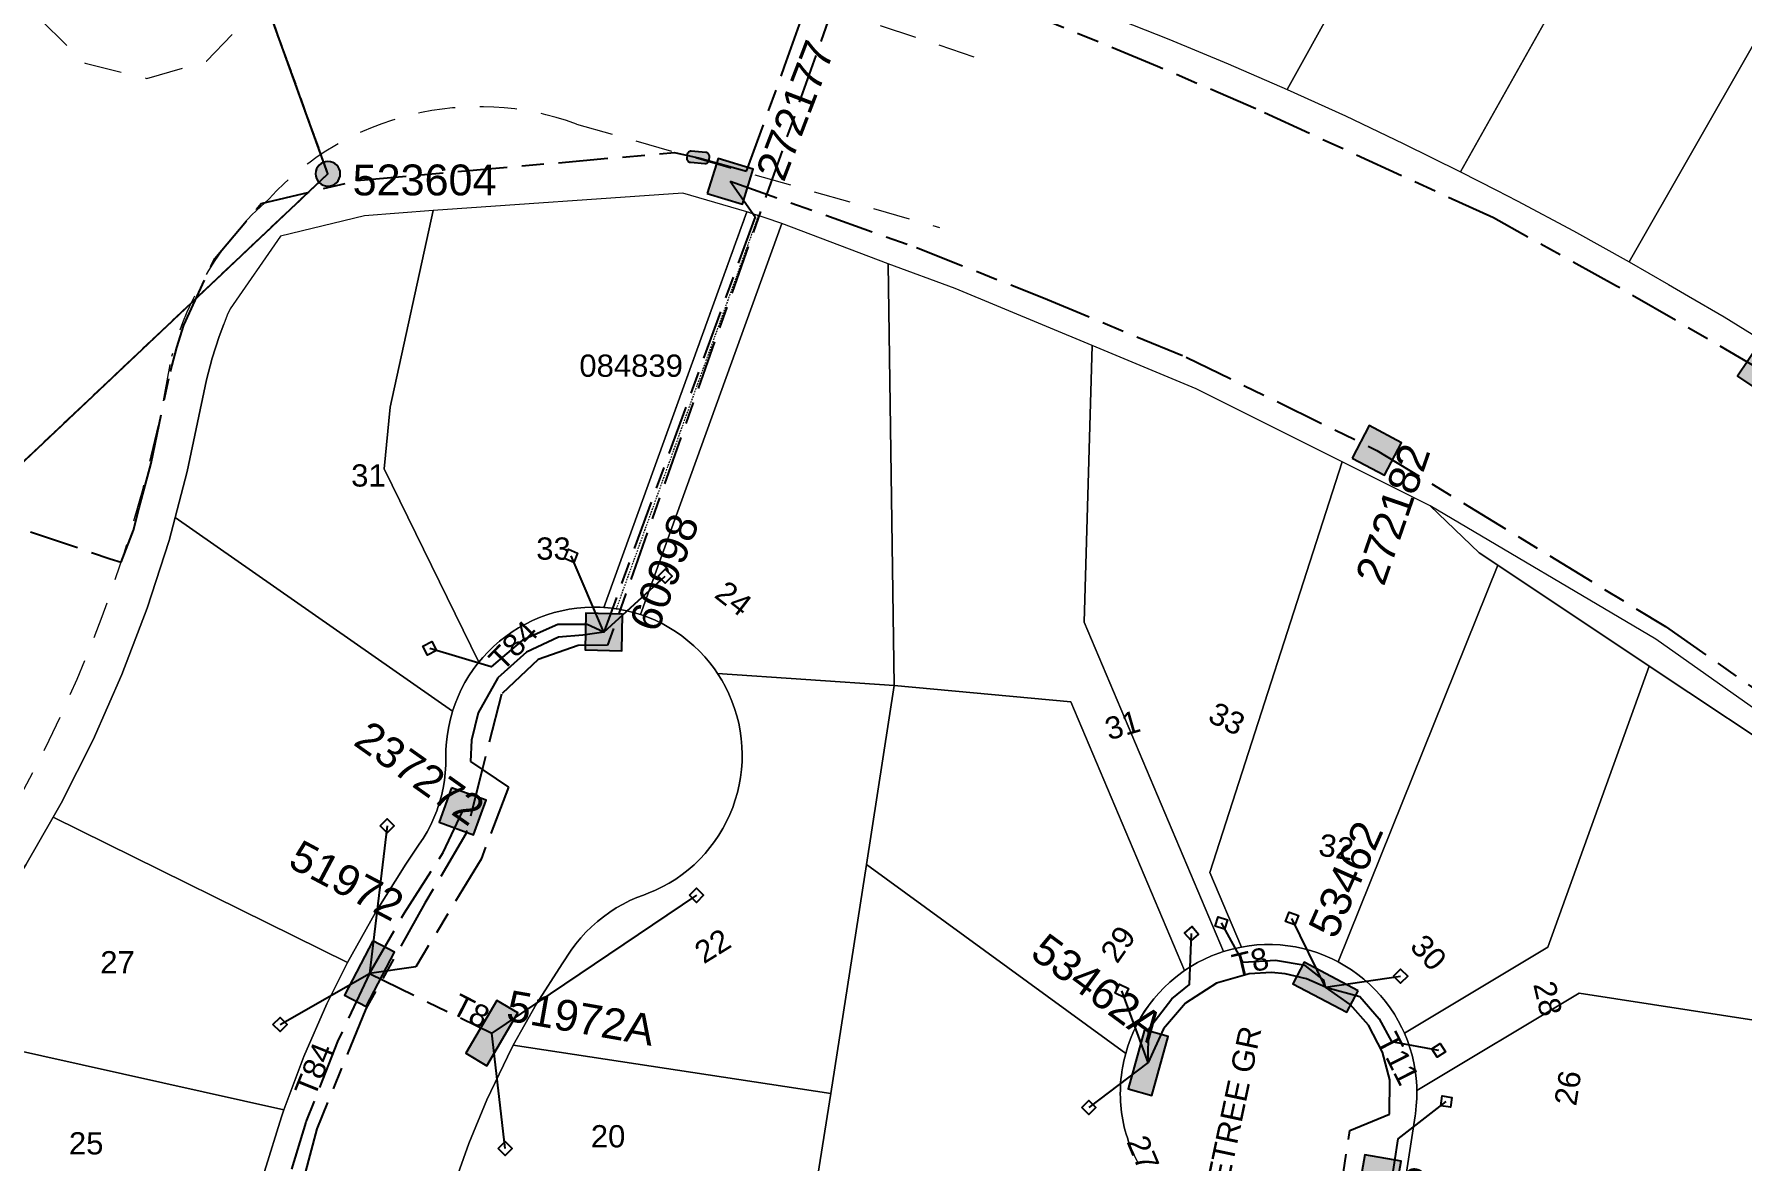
# Model space of a CAD drawing. Header units: metres. Extents: x 298351 to 299301, y 6265099 to 6266102.
# Drawn here: x 298971.4 to 299109.7, y 6265462.5 to 6265553.7 of the extents above; entities that cross this region are included whole.
import ezdxf
from ezdxf.enums import TextEntityAlignment as Align

# ---------------------------------------------------------------- set-up
doc = ezdxf.new("R2010")
doc.units = ezdxf.units.M
for name, pattern in [('Cable Exist OH', [1, 1, 0]), ('Cable Exist UG', [8.2, 4, -1.2, 1.8, -1.2]), ('Dash', [5, 3, -2]), ('HIDDEN', [0.375, 0.25, -0.125]), ('HIDDEN2', [0.1875, 0.125, -0.0625])]:
    doc.linetypes.add(name, pattern=pattern)
doc.layers.get('0').update_dxf_attribs({"color": 6})
for name, color, linetype, lineweight in [('Cadastre Buildings_SP_EXT', 9, 'Continuous', 5), ('Cadastre Developer_SP_EXT', 9, 'Continuous', 5), ('Cadastre Land Parcels_SP_EXT', 9, 'Continuous', 5), ('Cadastre Other Property_SP_EXT', 9, 'HIDDEN', 5), ('Cadastre Roads_SP_EXT', 9, 'Continuous', 5)]:
    doc.layers.add(name, color=color, linetype=linetype, lineweight=lineweight)
for name, color, linetype in [('Equip_HV_EXT', 7, 'Continuous'), ('Mains_HV_EXT', 7, 'Continuous'), ('Mains_LV_EXT', 7, 'Continuous'), ('Mains_LV_SL_EXT', 7, 'Continuous'), ('Mains_SL_EXT', 7, 'Continuous'), ('OH_Details_SP_MISC', 7, 'Continuous'), ('Services_SP_EXT', 7, 'Continuous'), ('SupportsOH_SP_TR_HV_LV_SL_EXT', 7, 'Continuous'), ('SupportsUG_SP_LV_EXT', 7, 'Continuous'), ('SupportsUG_SP_LV_SL_EXT', 7, 'Continuous')]:
    doc.layers.add(name, color=color, linetype=linetype)
doc.layers.get('0').freeze()
doc.styles.add('COLUMN_LABEL', font='arial.ttf')
doc.styles.add('iecARIAL', font='arial.ttf', dxfattribs={"height": 2})
doc.styles.add('POLE_LABEL', font='arial.ttf')
doc.styles.get("Standard").update_dxf_attribs({"font": 'arial.ttf'})

# ---------------------------------------------------------------- blocks, each defined once
blk = doc.blocks.new('COLUMN_EXT')
blk.add_hatch(color=256).paths.add_polyline_path([(-1.49, 1.48), (-1.49, -1.49), (1.48, -1.49), (1.48, 1.48)])
blk.add_lwpolyline([(-1.49, -1.49), (1.48, -1.49), (1.48, 1.48), (-1.49, 1.48)], close=True)
for tag, height, style, flags, p in [('ASSET_NUM', 2.5, 'COLUMN_LABEL', 8, (2, 2)), ('STRUCTURE_PLANT_NUMBER', 0.2, 'POLE_LABEL', 9, (1.81, 0.03)), ('STREET_CODE', 0.2, 'COLUMN_LABEL', 9, (1.81, -0.2))]:
    blk.add_attdef(tag, text='', height=height, dxfattribs=dict(style=style, flags=flags)).set_placement(p, align=Align.MIDDLE_LEFT)
at = {"flags": 9}
for tag, p in [('COLUMN_TYPE', (1.81, -0.4)), ('OWNED_BY', (1.81, -0.6)), ('STATE', (1.81, -0.8)), ('USAGE', (1.81, -1)), ('LEGEND', (1.81, -1.2)), ('LOCATION', (1.81, -1.4)), ('STREETNAME', (1.81, -1.6)), ('SUBURB', (1.81, -1.8)), ('NOTES', (1.81, -2))]:
    blk.add_attdef(tag, text='', height=0.2, dxfattribs=at).set_placement(p, align=Align.MIDDLE_LEFT)
at = {"flags": 1}
blk.add_attdef('Z', (1.81, -2.35), '', height=0.2, dxfattribs=at)
blk = doc.blocks.new('PILLAR_EXT')
blk.add_hatch(color=256).paths.add_polyline_path([(-2.475, 0.99), (-2.475, -0.99), (2.475, -0.99), (2.475, 0.99)])
blk.add_lwpolyline([(-2.475, -0.99), (2.475, -0.99), (2.475, 0.99), (-2.475, 0.99)], close=True)
at = {"style": 'iecARIAL', "flags": 8}
blk.add_attdef('ASSET_NUM', (1.5, 3.5), '', height=2.5, dxfattribs=at)
for tag, p, flags in [('OWNED_BY', (0, -0.2), 9), ('STATE', (0, -0.4), 9), ('SUPPORT_TYPE', (0, -0.6), 9), ('USAGE', (0, -0.8), 9), ('LEGEND', (0, -1), 9), ('LOCATION', (0, -1.2), 9), ('NOTES', (0, -1.4), 9), ('STREETNAME', (0, -1.8), 9), ('SUBURB', (0, -2), 1), ('PARENT', (0, -1.6), 9)]:
    blk.add_attdef(tag, p, '', height=0.2, dxfattribs=dict(flags=flags))
blk = doc.blocks.new('CCP_EXT')
at = {"flags": 9}
for tag, p in [('LEGEND', (0, -1.4)), ('STATE', (0, -1.8)), ('LIFE_SUPPORT', (0, -1.6)), ('NOTES', (0, -2))]:
    blk.add_attdef(tag, text='', height=0.2, dxfattribs=at).set_placement(p, align=Align.MIDDLE_LEFT)
blk.add_wipeout([(0, 0.57), (0.57, 0), (0, -0.57), (-0.57, 0)])
blk.add_lwpolyline([(-0.57, 0), (0, 0.57), (0.57, 0), (0, -0.57), (-0.57, 0)])
at = {"flags": 1}
blk.add_attdef('Z', (0, 0), '', height=0.2, dxfattribs=at)
at = {"flags": 9}
for tag, p in [('CCP_TYPE', (0, 0)), ('CONSTRUCTED_VOLTAGE', (0, -0.2)), ('OPERATING_VOLTAGE', (0, -0.6)), ('ORIENTATION', (0, -0.8)), ('OWNED_BY', (0, -1)), ('NO_PHASES', (0, -0.4)), ('USAGE', (0, -1.2))]:
    blk.add_attdef(tag, text='', height=0.2, dxfattribs=at).set_placement(p, align=Align.MIDDLE_LEFT)
blk = doc.blocks.new('POLE_EXT')
blk.add_hatch(color=256).paths.add_polyline_path([(-1, 0, 1), (1, 0, 1)])
blk.add_lwpolyline([(-1, 0, 1), (1, 0, 1)], format="xyb", close=True)
for tag, height, flags, p in [('pNumber', 2.5, 8, (-17.84, 2.07)), ('OWNED_BY', 0.2, 9, (1.35, -0.4)), ('SPECIAL_USE', 0.2, 9, (1.35, -0.8)), ('STATE', 0.2, 9, (1.35, -1)), ('cLV', 0.2, 9, (1.35, -1.4)), ('PARENT', 0.2, 9, (1.35, -0.6)), ('USAGE', 0.2, 9, (1.35, -1.2)), ('hDepth', 0.2, 9, (1.35, -1.6)), ('hDia', 0.2, 9, (1.35, -1.8)), ('cHV', 0.2, 9, (1.35, -2)), ('LBRACKET', 0.2, 9, (1.35, -2.2)), ('LExisting', 0.2, 9, (1.35, -2.4)), ('LANTNUMBER', 0.2, 9, (1.35, -2.6)), ('LOther', 0.2, 9, (1.35, -2.8)), ('cLinedev', 0.2, 9, (1.35, -3.4)), ('pExisting', 0.2, 9, (1.35, -3.8)), ('LRemove', 0.2, 9, (1.35, -3)), ('LEGEND', 0.2, 9, (1.35, -3.2)), ('LOCATION', 0.2, 9, (1.35, -3.6)), ('PFNUMBER', 0.2, 9, (1.35, -4)), ('NEWPFNUMBER', 0.2, 9, (1.35, -4.2)), ('pFooting', 0.2, 9, (1.35, -4.4)), ('pNew', 0.2, 9, (1.35, -4.6)), ('pRelocate', 0.2, 9, (1.35, -5)), ('pRemove', 0.2, 9, (1.35, -5.2)), ('pReplace', 0.2, 9, (1.35, -5.4)), ('pStay', 0.2, 9, (1.35, -5.6)), ('pType', 0.2, 9, (1.35, -5.8)), ('cspan', 0.2, 9, (1.35, -6)), ('STREETNAME', 0.2, 9, (1.35, -6.2)), ('SUBURB', 0.2, 9, (1.35, -6.4)), ('OPERATED_BY', 0.2, 9, (1.36, -7.01)), ('NOTES', 0.2, 9, (1.35, -6.6)), ('MAINTAINED_BY', 0.2, 9, (1.36, -6.81))]:
    blk.add_attdef(tag, text='', height=height, dxfattribs=dict(flags=flags)).set_placement(p, align=Align.MIDDLE_LEFT)
at = {"style": 'POLE_LABEL'}
for tag, height, flags, p in [('ASSET_NUM', 2.5, 8, (2, 2)), ('STRUCTURE_PLANT_NUMBER', 0.2, 9, (1.35, 0.03)), ('STREET_CODE', 0.2, 9, (1.35, -0.2))]:
    blk.add_attdef(tag, text='', height=height, dxfattribs=dict(at, flags=flags)).set_placement(p, align=Align.MIDDLE_LEFT)
at = {"flags": 1}
blk.add_attdef('Z', (1.35, -7.33), '', height=0.2, dxfattribs=at)
blk = doc.blocks.new('HV_STJ_EXT')
h = blk.add_hatch(color=256)
edge = h.paths.add_edge_path()
edge.add_ellipse((-0.59, 0.13), major_axis=(0.226, 0.226), ratio=1, start_angle=45, end_angle=135)
edge.add_line((-0.91, 0.13), (-0.91, -0.13))
edge.add_ellipse((-0.59, -0.13), major_axis=(0.226, 0.226), ratio=1, start_angle=135, end_angle=225)
edge.add_line((-0.59, -0.45), (0.59, -0.45))
edge.add_ellipse((0.59, -0.13), major_axis=(-0.226, 0.226), ratio=1, start_angle=135, end_angle=225)
edge.add_line((0.91, -0.13), (0.91, 0.13))
edge.add_ellipse((0.59, 0.13), major_axis=(-0.226, 0.226), ratio=1, start_angle=225, end_angle=315)
edge.add_line((0.59, 0.45), (-0.59, 0.45))
blk.add_lwpolyline([(-0.91, 0.13), (-0.91, -0.13, 0.414214), (-0.59, -0.45), (0.59, -0.45, 0.414214), (0.91, -0.13), (0.91, 0.13, 0.414214), (0.59, 0.45), (-0.59, 0.45, 0.414214)], format="xyb", close=True)
for tag, flags, p in [('ORIENTATION', 9, (1.5, 0)), ('Z', 1, (1.5, -0.8)), ('USAGE', 9, (1.5, -0.2)), ('LEGEND', 9, (1.5, -0.4)), ('NOTES', 9, (1.5, -0.6))]:
    blk.add_attdef(tag, text='', height=0.2, dxfattribs=dict(flags=flags)).set_placement(p, align=Align.MIDDLE_LEFT)

msp = doc.modelspace()

# ---------------------------------------------------------------- linework, layer by layer
at = {"layer": 'Cadastre Developer_SP_EXT', "linetype": 'Dash'}
for points in [[(298990.11, 6265560.09), (298988.71, 6265564.97), (298985.04, 6265568.5), (298980.1, 6265569.83), (298975.19, 6265568.42), (298971.77, 6265564.75), (298970.55, 6265559.79), (298971.95, 6265554.89), (298975.56, 6265551.35), (298980.57, 6265550.12), (298985.39, 6265551.53), (298988.87, 6265555.14), (298990.11, 6265560.09)], [(299047.58, 6265551.85), (299020.51, 6265560.9)], [(299015.37, 6265546.43), (299044.76, 6265538.05)]]:
    msp.add_lwpolyline(points, dxfattribs=at)
for points in [[(298990.47, 6265540.38, -0.303199), (299015.37, 6265546.43)], [(298982.56, 6265527.59, -0.14883), (298990.47, 6265540.38)], [(298967.41, 6265486.95, 0.096289), (298982.56, 6265527.59)]]:
    msp.add_lwpolyline(points, format="xyb", dxfattribs=at)
at = {"layer": 'Cadastre Land Parcels_SP_EXT', "linetype": 'Continuous'}
for points in [[(299092.77, 6265584.98), (299087.97, 6265587.15), (299083.14, 6265589.24), (299078.28, 6265591.26), (299058.48, 6265555.22), (299063.33, 6265553.31), (299068.14, 6265551.31), (299072.92, 6265549.23), (299072.92, 6265549.23), (299092.77, 6265584.98)], [(299106.93, 6265578.11), (299102.25, 6265580.46), (299097.53, 6265582.76), (299092.77, 6265584.98), (299072.92, 6265549.23), (299077.64, 6265547.08), (299082.32, 6265544.86), (299086.97, 6265542.57), (299093.75, 6265554.65), (299106.93, 6265578.11)], [(299120.81, 6265570.59), (299117.41, 6265572.5), (299113.94, 6265574.41), (299110.44, 6265576.28), (299106.93, 6265578.11), (299093.75, 6265554.65), (299086.97, 6265542.57), (299089.88, 6265541.08), (299091.56, 6265540.21), (299096.11, 6265537.78), (299100.61, 6265535.27), (299120.81, 6265570.59)], [(299128.15, 6265566.46), (299120.81, 6265570.59), (299100.61, 6265535.27), (299100.61, 6265535.27), (299102.21, 6265534.36), (299103.81, 6265533.43), (299105.43, 6265532.49), (299108.3, 6265530.81), (299111.16, 6265529.07), (299114, 6265527.3), (299136.11, 6265561.98), (299128.15, 6265566.46)], [(299029.16, 6265539.32), (299023.97, 6265540.82), (299003.74, 6265539.43), (299000.28, 6265523.49), (298999.78, 6265518.51), (299007.46, 6265502.86), (299007.78, 6265503.24), (299008.21, 6265503.7), (299008.66, 6265504.14), (299009.13, 6265504.55), (299009.63, 6265504.94), (299010.14, 6265505.3), (299010.67, 6265505.64), (299011.22, 6265505.94), (299011.79, 6265506.22), (299012.37, 6265506.46), (299012.96, 6265506.68), (299013.56, 6265506.87), (299014.17, 6265507.02), (299014.78, 6265507.14), (299015.4, 6265507.23), (299016.03, 6265507.28), (299016.66, 6265507.31), (299017.29, 6265507.3), (299017.57, 6265507.28), (299029.16, 6265539.32)], [(299007.46, 6265502.86), (298999.78, 6265518.51), (299000.28, 6265523.49), (299003.74, 6265539.43), (298998.19, 6265539), (298991.39, 6265537.35), (298987.3, 6265531.45), (298987.07, 6265530.94), (298986.8, 6265530.22), (298986.42, 6265529.23), (298985.86, 6265527.48), (298985.39, 6265525.71), (298983.84, 6265518.28), (298982.85, 6265514.57), (299005.33, 6265498.89), (299005.53, 6265499.49), (299005.77, 6265500.07), (299006.03, 6265500.64), (299006.33, 6265501.2), (299006.65, 6265501.74), (299007, 6265502.26), (299007.38, 6265502.76), (299007.46, 6265502.86)], [(299032, 6265538.36), (299030.64, 6265538.82), (299029.16, 6265539.32), (299017.58, 6265507.28), (299018.2, 6265507.22), (299018.82, 6265507.13), (299019.03, 6265507.09), (299019.44, 6265507.01), (299020.05, 6265506.85), (299020.55, 6265506.7), (299032, 6265538.36)], [(299040.61, 6265535.11), (299032, 6265538.37), (299020.55, 6265506.7), (299021.15, 6265506.49), (299021.73, 6265506.24), (299022.29, 6265505.97), (299022.84, 6265505.67), (299023.38, 6265505.33), (299023.89, 6265504.97), (299024.39, 6265504.59), (299024.86, 6265504.18), (299025.32, 6265503.74), (299025.75, 6265503.28), (299026.15, 6265502.8), (299026.53, 6265502.3), (299026.79, 6265501.92), (299041.1, 6265500.96), (299040.61, 6265535.11)], [(299057.12, 6265528.5), (299046.02, 6265533.1), (299040.61, 6265535.11), (299041.1, 6265500.96), (299055.4, 6265499.63), (299064.6, 6265477.87), (299065.12, 6265478.21), (299065.66, 6265478.52), (299066.22, 6265478.81), (299066.79, 6265479.06), (299067.38, 6265479.29), (299067.75, 6265479.42), (299056.48, 6265506.09), (299057.12, 6265528.5)], [(299077.36, 6265519.07), (299065.56, 6265524.99), (299057.12, 6265528.5), (299056.48, 6265506.09), (299067.75, 6265479.42), (299068.35, 6265479.59), (299068.96, 6265479.73), (299069.22, 6265479.78), (299066.66, 6265485.82), (299077.36, 6265519.07)], [(299089.97, 6265510.7), (299088.48, 6265511.7), (299084.49, 6265515.5), (299077.36, 6265519.07), (299066.66, 6265485.82), (299069.22, 6265479.78), (299069.84, 6265479.88), (299070.46, 6265479.95), (299071.09, 6265479.98), (299071.72, 6265479.98), (299072.34, 6265479.95), (299072.97, 6265479.89), (299073.59, 6265479.79), (299074.2, 6265479.66), (299074.81, 6265479.5), (299075.41, 6265479.3), (299075.99, 6265479.08), (299076.57, 6265478.82), (299077.05, 6265478.58), (299089.97, 6265510.7)], [(299084.49, 6265515.5), (299088.48, 6265511.7), (299089.97, 6265510.7), (299102.24, 6265502.54), (299115.01, 6265494.04), (299120.07, 6265492.49), (299102.79, 6265504.72), (299084.49, 6265515.5)], [(299102.24, 6265502.54), (299089.97, 6265510.7), (299077.05, 6265478.58), (299077.59, 6265478.27), (299078.12, 6265477.94), (299078.64, 6265477.57), (299079.13, 6265477.18), (299079.6, 6265476.77), (299080.05, 6265476.33), (299080.48, 6265475.86), (299080.88, 6265475.38), (299081.25, 6265474.87), (299081.6, 6265474.35), (299081.92, 6265473.81), (299082.21, 6265473.25), (299082.42, 6265472.8), (299094.03, 6265479.76), (299102.24, 6265502.54)], [(299041.1, 6265500.96), (299026.79, 6265501.92), (299027.13, 6265501.39), (299027.43, 6265500.84), (299027.71, 6265500.28), (299027.95, 6265499.7), (299028.17, 6265499.11), (299028.35, 6265498.51), (299028.5, 6265497.9), (299028.62, 6265497.28), (299028.71, 6265496.66), (299028.76, 6265496.03), (299028.78, 6265495.4), (299028.77, 6265494.77), (299028.73, 6265494.15), (299028.65, 6265493.52), (299028.54, 6265492.91), (299028.4, 6265492.29), (299028.22, 6265491.69), (299028.02, 6265491.09), (299027.78, 6265490.51), (299027.52, 6265489.94), (299027.22, 6265489.39), (299026.9, 6265488.85), (299026.55, 6265488.33), (299026.17, 6265487.83), (299025.77, 6265487.35), (299025.34, 6265486.89), (299024.88, 6265486.45), (299024.41, 6265486.04), (299023.91, 6265485.65), (299023.4, 6265485.29), (299022.87, 6265484.96), (299022.31, 6265484.65), (299021.75, 6265484.38), (299021.17, 6265484.14), (299020.79, 6265483.99), (299020.26, 6265483.79), (299019.69, 6265483.54), (299019.13, 6265483.26), (299018.58, 6265482.95), (299018.05, 6265482.61), (299017.54, 6265482.24), (299017.05, 6265481.85), (299016.58, 6265481.43), (299016.13, 6265480.99), (299015.71, 6265480.53), (299015.31, 6265480.04), (299014.94, 6265479.54), (299014.19, 6265478.43), (299012.13, 6265475.18), (299010.24, 6265471.83), (299035.95, 6265467.93), (299038.86, 6265486.46), (299041.1, 6265500.96)], [(299120.07, 6265492.49), (299115.01, 6265494.04), (299102.24, 6265502.54), (299094.03, 6265479.76), (299082.42, 6265472.8), (299082.66, 6265472.22), (299082.86, 6265471.62), (299083.04, 6265471.02), (299083.18, 6265470.41), (299083.29, 6265469.79), (299083.37, 6265469.16), (299083.42, 6265468.54), (299083.43, 6265468.16), (299096.58, 6265476.06), (299117, 6265472.9), (299120.07, 6265492.49)], [(299064.6, 6265477.87), (299055.4, 6265499.63), (299041.1, 6265500.96), (299038.86, 6265486.46), (299059.84, 6265471.16), (299060.02, 6265471.76), (299060.23, 6265472.35), (299060.47, 6265472.93), (299060.74, 6265473.49), (299061.04, 6265474.04), (299061.37, 6265474.58), (299061.73, 6265475.09), (299062.12, 6265475.59), (299062.53, 6265476.06), (299062.96, 6265476.51), (299063.42, 6265476.94), (299063.89, 6265477.34), (299064.39, 6265477.72), (299064.6, 6265477.87)], [(298991.65, 6265466.59), (298993.29, 6265470.93), (298995.15, 6265475.17), (298996.81, 6265478.52), (298972.97, 6265490.3), (298970.76, 6265486.43), (298967.63, 6265481.59), (298966.83, 6265480.44), (298964.88, 6265477.53), (298962.43, 6265473.51), (298962.23, 6265473.15), (298991.65, 6265466.59)], [(299114.41, 6265456.27), (299115.34, 6265462.26), (299116.81, 6265471.69), (299117, 6265472.9), (299096.58, 6265476.06), (299083.43, 6265468.16), (299083.42, 6265467.53), (299083.38, 6265466.91), (299083.31, 6265466.28), (299083.28, 6265466.12), (299082.52, 6265461.2), (299114.41, 6265456.27)], [(298991.65, 6265466.59), (298962.23, 6265473.15), (298960.19, 6265469.36), (298958.17, 6265465.1), (298956.38, 6265460.74), (298955.3, 6265457.65), (298988.03, 6265452.57), (298988.94, 6265457.11), (298990.08, 6265461.6), (298991.46, 6265466.03), (298991.65, 6265466.59)], [(299034.92, 6265461.31), (299035.95, 6265467.93), (299010.24, 6265471.83), (299009.76, 6265470.89), (299008.1, 6265467.42), (299006.63, 6265463.86), (299005.34, 6265460.23), (299004.25, 6265456.54), (299033.47, 6265452), (299034.92, 6265461.31)]]:
    msp.add_lwpolyline(points, close=True, dxfattribs=at)
msp.add_lwpolyline([(299060.8, 6265462.39), (299060.66, 6265462.66), (299060.53, 6265462.93), (299060.41, 6265463.2), (299060.29, 6265463.48), (299060.18, 6265463.76), (299060.08, 6265464.04), (299059.98, 6265464.33), (299059.89, 6265464.62), (299059.81, 6265464.91), (299059.73, 6265465.2), (299059.67, 6265465.49), (299059.61, 6265465.79), (299059.56, 6265466.09), (299059.51, 6265466.38), (299059.48, 6265466.68), (299059.45, 6265466.98), (299059.42, 6265467.28), (299059.41, 6265467.58), (299059.4, 6265467.89), (299059.41, 6265468.19), (299059.42, 6265468.49), (299059.43, 6265468.79), (299059.46, 6265469.09), (299059.49, 6265469.39), (299059.53, 6265469.69), (299059.57, 6265469.99), (299059.63, 6265470.28), (299059.69, 6265470.58), (299059.76, 6265470.87), (299059.84, 6265471.16), (299038.85, 6265486.46), (299035.95, 6265467.93), (299034.92, 6265461.31)], dxfattribs=at)
at = {"layer": 'Cadastre Roads_SP_EXT', "linetype": 'Continuous'}
msp.add_lwpolyline([(298956.38, 6265460.74), (298958.17, 6265465.1), (298960.19, 6265469.36), (298962.23, 6265473.15), (298962.43, 6265473.51), (298964.88, 6265477.53), (298966.83, 6265480.44), (298967.63, 6265481.59), (298970.76, 6265486.43), (298972.97, 6265490.3), (298973.62, 6265491.43), (298976.22, 6265496.57), (298978.55, 6265501.84), (298980.6, 6265507.23), (298982.36, 6265512.71), (298982.85, 6265514.57), (298983.83, 6265518.28), (298985.39, 6265525.71), (298985.86, 6265527.48), (298986.42, 6265529.23), (298986.8, 6265530.22)], dxfattribs=at)
at = {"layer": 'Mains_HV_EXT', "linetype": 'Cable Exist UG'}
msp.add_lwpolyline([(299025.34, 6265543.67), (299029.13, 6265542.6), (299032.22, 6265551.1), (299034.69, 6265558.11), (299034.12, 6265558.22), (299027.19, 6265559.87), (299029.81, 6265566.23), (299051.38, 6265608.31), (299052.41, 6265607.94), (299053.4, 6265607.61), (299057.52, 6265606.31), (299061.73, 6265604.92), (299065.94, 6265603.47), (299070.96, 6265601.63), (299075.95, 6265599.73), (299080.92, 6265597.75), (299085.87, 6265595.69), (299090.8, 6265593.56), (299095.69, 6265591.35), (299100.54, 6265589.08), (299105.35, 6265586.74), (299110.12, 6265584.34)], dxfattribs=at)
at = {"layer": 'Mains_LV_EXT', "linetype": 'Cable Exist UG'}
for points in [[(298998.6, 6265477.63), (299008.5, 6265472.81)], [(299076.02, 6265476.53), (299074.48, 6265477.21), (299072.77, 6265477.62), (299071.64, 6265477.72), (299069.85, 6265477.61), (299067.2, 6265476.85), (299064.69, 6265475.25), (299062.89, 6265473.17), (299061.67, 6265470.42)]]:
    msp.add_lwpolyline(points, dxfattribs=at)
at = {"layer": 'Mains_LV_SL_EXT', "linetype": 'Cable Exist UG'}
for points in [[(299027.82, 6265541.79), (299042.91, 6265536.42), (299053.18, 6265532.35), (299064.75, 6265527.55), (299080.19, 6265520)], [(299080.19, 6265520), (299103.55, 6265505.74), (299120.5, 6265493.88), (299134.35, 6265483.24)]]:
    msp.add_lwpolyline(points, dxfattribs=at)
at = {"layer": 'Mains_SL_EXT', "linetype": 'Cable Exist OH'}
for points in [[(298995.23, 6265542.4), (298980.88, 6265582.17)], [(298962.66, 6265511.62), (298995.23, 6265542.4)]]:
    msp.add_lwpolyline(points, dxfattribs=at)
at = {"layer": 'Mains_SL_EXT', "linetype": 'Cable Exist UG'}
msp.add_lwpolyline([(299111.45, 6265526.42), (299099.59, 6265533.31), (299089.62, 6265538.82), (299070.38, 6265547.65), (299062.41, 6265551.1), (299050.43, 6265556.02)], dxfattribs=at)
at = {"layer": 'OH_Details_SP_MISC', "color": 7, "linetype": 'Continuous', "flags": 128}
msp.add_lwpolyline([(298962.66, 6265511.62), (298995.23, 6265542.4), (298980.88, 6265582.17), (298978.19, 6265639.99), (298988.39, 6265705.63)], dxfattribs=at)

# ---------------------------------------------------------------- block references
at = {"layer": 'Equip_HV_EXT', "rotation": 355.2363580433911}
msp.add_blockref('HV_STJ_EXT', (299025.21, 6265543.73), dxfattribs=at)
at = {"layer": 'SupportsOH_SP_TR_HV_LV_SL_EXT'}
ref = msp.add_blockref('POLE_EXT', (298995.23, 6265542.4), dxfattribs=at)
ref.add_attrib('ASSET_NUM', '523604', dxfattribs={"layer": '0', "height": 2.5, "style": 'POLE_LABEL'}).set_placement((298997.23, 6265543.15), align=Align.TOP_LEFT)
at = {"layer": 'SupportsUG_SP_LV_EXT'}
ref = msp.add_blockref('PILLAR_EXT', (299076.02, 6265476.53), dxfattribs=dict(at, rotation=152.1473733597317))
ref.add_attrib('ASSET_NUM', '53462', dxfattribs={"layer": '0', "height": 2.5, "rotation": 66.094, "style": 'iecARIAL'}).set_placement((299077.52, 6265480.03), align=Align.BOTTOM_LEFT)
ref = msp.add_blockref('PILLAR_EXT', (298998.6, 6265477.63), dxfattribs=dict(at, rotation=242.4508055516652))
ref.add_attrib('ASSET_NUM', '51972', dxfattribs={"layer": '0', "height": 2.5, "rotation": 332.0031, "style": 'iecARIAL'}).set_placement((299000.1, 6265481.13), align=Align.BOTTOM_RIGHT)
ref = msp.add_blockref('PILLAR_EXT', (299061.67, 6265470.42), dxfattribs=dict(at, rotation=254.4988530747073))
ref.add_attrib('ASSET_NUM', '53462A', dxfattribs={"layer": '0', "height": 2.5, "rotation": 323.6603, "style": 'iecARIAL'}).set_placement((299063.17, 6265473.92), align=Align.TOP_RIGHT)
ref = msp.add_blockref('PILLAR_EXT', (299008.5, 6265472.81), dxfattribs=dict(at, rotation=59.58697407383331))
ref.add_attrib('ASSET_NUM', '51972A', dxfattribs={"layer": '0', "height": 2.5, "rotation": 350.0785, "style": 'iecARIAL'}).set_placement((299010, 6265476.31), align=Align.TOP_LEFT)
at = {"layer": 'SupportsUG_SP_LV_SL_EXT'}
ref = msp.add_blockref('COLUMN_EXT', (299027.82, 6265541.79), dxfattribs=dict(at, rotation=342.7750697647322))
ref.add_attrib('ASSET_NUM', '272177', dxfattribs={"layer": '0', "height": 2.5, "rotation": 69.0381, "style": 'COLUMN_LABEL'}).set_placement((299029.82, 6265542.54), align=Align.TOP_LEFT)
ref = msp.add_blockref('COLUMN_EXT', (299111.45, 6265526.42), dxfattribs=dict(at, rotation=145.9128645052218))
ref.add_attrib('ASSET_NUM', '272193', dxfattribs={"layer": '0', "height": 2.5, "rotation": 56.9821, "style": 'COLUMN_LABEL'}).set_placement((299113.45, 6265527.17), align=Align.TOP_LEFT)
ref = msp.add_blockref('COLUMN_EXT', (299080.19, 6265520), dxfattribs=dict(at, rotation=332.2694429571678))
ref.add_attrib('ASSET_NUM', '272182', dxfattribs={"layer": '0', "height": 2.5, "rotation": 70.9442, "style": 'COLUMN_LABEL'}).set_placement((299082.19, 6265520.75), align=Align.TOP_RIGHT)
ref = msp.add_blockref('COLUMN_EXT', (299017.57, 6265505.28), dxfattribs=dict(at, rotation=178.5678030245093))
ref.add_attrib('ASSET_NUM', '60998', dxfattribs={"layer": '0', "height": 2.5, "rotation": 69.1948, "style": 'COLUMN_LABEL'}).set_placement((299019.57, 6265506.03), align=Align.TOP_LEFT)
ref = msp.add_blockref('COLUMN_EXT', (299006.14, 6265490.77), dxfattribs=dict(at, rotation=250.1399992025711))
ref.add_attrib('ASSET_NUM', '237272', dxfattribs={"layer": '0', "height": 2.5, "rotation": 324.6627, "style": 'COLUMN_LABEL'}).set_placement((299008.14, 6265491.52), align=Align.TOP_RIGHT)
ref = msp.add_blockref('COLUMN_EXT', (299080.42, 6265461.25), dxfattribs=dict(at, rotation=80.07721813637492))
ref.add_attrib('ASSET_NUM', '215870', dxfattribs={"layer": '0', "height": 2.5, "rotation": 349.7296, "style": 'COLUMN_LABEL'}).set_placement((299082.42, 6265462), align=Align.TOP_LEFT)

# ---------------------------------------------------------------- texts
at = {"layer": 'Cadastre Land Parcels_SP_EXT'}
for s, p in [('31', (298997.11, 6265517.07)), ('33', (299012.1, 6265511.15)), ('27', (298976.79, 6265477.65)), ('25', (298974.25, 6265462.99)), ('20', (299016.52, 6265463.56))]:
    msp.add_text(s, height=1.8, dxfattribs=at).set_placement(p)
for s, rotation, p in [('24', 322.1746, (299026.43, 6265508.16)), ('33', 333.0646, (299066.39, 6265498.11)), ('31', 15.9344, (299058.48, 6265496.51)), ('32', 351.1312, (299075.38, 6265487.21)), ('22', 31.9551, (299025.67, 6265478.37)), ('29', 55.0506, (299059.15, 6265478.36)), ('30', 312.6336, (299082.77, 6265479.76)), ('28', 283.2003, (299092.84, 6265476.77)), ('26', 81.1557, (299096.32, 6265466.85)), ('27', 292.8766, (299059.88, 6265464.03))]:
    msp.add_text(s, height=1.8, rotation=rotation, dxfattribs=at).set_placement(p)
at = {"layer": 'Cadastre Other Property_SP_EXT'}
msp.add_text('084839', height=1.8, dxfattribs=at).set_placement((299015.59, 6265525.96))
at = {"layer": 'Cadastre Roads_SP_EXT'}
msp.add_text('APPLETREE GR', height=1.8, rotation=78.0359, dxfattribs=at).set_placement((299066.85, 6265454.28))
at = {"layer": 'Mains_LV_EXT'}
for s, rotation, p in [('T84', 45.9107, (299009.38, 6265502.02)), ('T8', 13.4756, (299068.72, 6265477.38)), ('T8', 332.8928, (299005.09, 6265474.47)), ('T11', 296.8432, (299080.13, 6265472.27)), ('T84', 68.1355, (298994.14, 6265467.52))]:
    msp.add_text(s, height=1.8, rotation=rotation, dxfattribs=at).set_placement(p)

# ---------------------------------------------------------------- next in the draw order: block references
at = {"layer": 'Services_SP_EXT'}
for p, rotation in [((299014.92, 6265511.46), 111.9712087176366), ((299003.47, 6265503.97), 162.1343912467944), ((299067.59, 6265481.73), 117.0992717389857), ((299073.31, 6265482.09), 114.8713755462021), ((299065.18, 6265480.87), 86.14365887682348), ((299059.52, 6265476.23), 108.8699608404558), ((299085.18, 6265471.42), 347.9413485243929), ((299085.81, 6265467.27), 36.48968144983598)]:
    msp.add_blockref('CCP_EXT', p, dxfattribs=dict(at, rotation=rotation))
for p in [(299022.54, 6265509.81), (299000.02, 6265489.6), (299025.09, 6265483.97), (299082.11, 6265477.42), (298991.35, 6265473.5), (299056.86, 6265466.78), (299009.59, 6265463.46)]:
    msp.add_blockref('CCP_EXT', p, dxfattribs=at)

# ---------------------------------------------------------------- next in the draw order: linework, layer by layer
at = {"layer": 'Cadastre Buildings_SP_EXT', "linetype": 'Continuous'}
msp.add_lwpolyline([(299005.33, 6265498.89), (298982.85, 6265514.57), (298982.36, 6265512.71), (298980.6, 6265507.23), (298978.55, 6265501.84), (298976.22, 6265496.57), (298973.62, 6265491.43), (298972.97, 6265490.3), (298996.81, 6265478.52), (298999.07, 6265482.57), (299001.53, 6265486.49), (299002.63, 6265488.11), (299002.94, 6265488.57), (299003.26, 6265489.11), (299003.55, 6265489.67), (299003.81, 6265490.24), (299004.04, 6265490.82), (299004.25, 6265491.42), (299004.42, 6265492.03), (299004.55, 6265492.64), (299004.66, 6265493.26), (299004.73, 6265493.88), (299004.77, 6265494.51), (299004.79, 6265495.77), (299004.83, 6265496.39), (299004.9, 6265497.02), (299005.01, 6265497.64), (299005.15, 6265498.25), (299005.32, 6265498.85), (299005.33, 6265498.89)], close=True, dxfattribs=at)
at = {"layer": 'Cadastre Other Property_SP_EXT', "linetype": 'HIDDEN2'}
msp.add_lwpolyline([(299030.1, 6265538.98), (299029.16, 6265539.32), (299017.57, 6265507.28), (299017.57, 6265507.28, -0.035372), (299018.59, 6265507.15), (299018.59, 6265507.15), (299030.1, 6265538.98)], format="xyb", close=True, dxfattribs=at)
at = {"layer": 'Cadastre Roads_SP_EXT', "linetype": 'Continuous'}
for points in [[(299005.34, 6265460.23), (299006.63, 6265463.86), (299008.1, 6265467.42), (299009.76, 6265470.89), (299010.24, 6265471.83), (299012.13, 6265475.18), (299014.19, 6265478.43), (299014.94, 6265479.54), (299015.31, 6265480.04), (299015.71, 6265480.53), (299016.13, 6265480.99), (299016.58, 6265481.43), (299017.05, 6265481.85), (299017.54, 6265482.24), (299018.05, 6265482.61), (299018.58, 6265482.95), (299019.13, 6265483.26), (299019.69, 6265483.54), (299020.26, 6265483.79), (299020.79, 6265483.99), (299021.17, 6265484.14), (299021.75, 6265484.38), (299022.31, 6265484.65), (299022.87, 6265484.96), (299023.4, 6265485.29), (299023.91, 6265485.65), (299024.41, 6265486.04), (299024.88, 6265486.45), (299025.34, 6265486.89), (299025.77, 6265487.35), (299026.17, 6265487.83), (299026.55, 6265488.33), (299026.9, 6265488.85), (299027.22, 6265489.39), (299027.52, 6265489.94), (299027.78, 6265490.51), (299028.02, 6265491.09), (299028.22, 6265491.69), (299028.4, 6265492.29), (299028.54, 6265492.91), (299028.65, 6265493.52), (299028.73, 6265494.15), (299028.77, 6265494.77), (299028.78, 6265495.4), (299028.76, 6265496.03), (299028.71, 6265496.66), (299028.62, 6265497.28), (299028.5, 6265497.9), (299028.35, 6265498.51), (299028.17, 6265499.11), (299027.95, 6265499.7), (299027.71, 6265500.28), (299027.43, 6265500.84), (299027.13, 6265501.39), (299026.79, 6265501.92), (299026.53, 6265502.3), (299026.15, 6265502.8), (299025.75, 6265503.28), (299025.32, 6265503.74), (299024.86, 6265504.18), (299024.39, 6265504.59), (299023.89, 6265504.97), (299023.38, 6265505.33), (299022.84, 6265505.67), (299022.29, 6265505.97), (299021.73, 6265506.24), (299021.15, 6265506.49), (299020.55, 6265506.7), (299020.05, 6265506.85), (299019.44, 6265507.01), (299019.03, 6265507.09), (299018.82, 6265507.13), (299018.2, 6265507.22), (299017.57, 6265507.28), (299017.57, 6265507.28), (299017.29, 6265507.3), (299016.66, 6265507.31), (299016.03, 6265507.28), (299015.4, 6265507.23), (299014.78, 6265507.14), (299014.17, 6265507.02), (299013.56, 6265506.87), (299012.96, 6265506.68), (299012.37, 6265506.46), (299011.79, 6265506.22), (299011.22, 6265505.94), (299010.67, 6265505.64), (299010.14, 6265505.3), (299009.63, 6265504.94), (299009.13, 6265504.55), (299008.66, 6265504.14), (299008.21, 6265503.7), (299007.78, 6265503.24), (299007.46, 6265502.86), (299007.38, 6265502.76), (299007, 6265502.26), (299006.65, 6265501.74), (299006.33, 6265501.2), (299006.03, 6265500.64), (299005.77, 6265500.07), (299005.53, 6265499.49), (299005.33, 6265498.89), (299005.32, 6265498.85), (299005.15, 6265498.25), (299005.01, 6265497.64), (299004.9, 6265497.02), (299004.83, 6265496.39), (299004.79, 6265495.77), (299004.77, 6265494.51), (299004.73, 6265493.88), (299004.66, 6265493.26), (299004.55, 6265492.64), (299004.42, 6265492.03), (299004.25, 6265491.42), (299004.04, 6265490.82), (299003.81, 6265490.24), (299003.55, 6265489.67), (299003.26, 6265489.11), (299002.94, 6265488.57), (299002.63, 6265488.11), (299001.53, 6265486.49), (298999.07, 6265482.57), (298996.81, 6265478.52), (298995.15, 6265475.17), (298993.29, 6265470.93), (298991.65, 6265466.59), (298991.46, 6265466.03), (298990.08, 6265461.6)], [(299082.52, 6265461.21), (299083.28, 6265466.12), (299083.31, 6265466.28), (299083.38, 6265466.91), (299083.42, 6265467.53), (299083.43, 6265468.16), (299083.42, 6265468.54), (299083.37, 6265469.16), (299083.29, 6265469.79), (299083.18, 6265470.41), (299083.04, 6265471.02), (299082.86, 6265471.62), (299082.66, 6265472.22), (299082.42, 6265472.8), (299082.21, 6265473.25), (299081.92, 6265473.81), (299081.6, 6265474.35), (299081.25, 6265474.87), (299080.88, 6265475.38), (299080.48, 6265475.86), (299080.05, 6265476.33), (299079.6, 6265476.77), (299079.13, 6265477.18), (299078.64, 6265477.57), (299078.12, 6265477.94), (299077.59, 6265478.27), (299077.05, 6265478.58), (299076.57, 6265478.83), (299075.99, 6265479.08), (299075.41, 6265479.3), (299074.81, 6265479.5), (299074.2, 6265479.66), (299073.59, 6265479.79), (299072.97, 6265479.89), (299072.34, 6265479.95), (299071.72, 6265479.98), (299071.09, 6265479.98), (299070.46, 6265479.95), (299069.84, 6265479.88), (299069.22, 6265479.78), (299068.96, 6265479.73), (299068.35, 6265479.59), (299067.75, 6265479.42), (299067.38, 6265479.29), (299066.79, 6265479.06), (299066.22, 6265478.81), (299065.66, 6265478.52), (299065.12, 6265478.21), (299064.6, 6265477.87), (299064.39, 6265477.72), (299063.89, 6265477.34), (299063.42, 6265476.94), (299062.96, 6265476.51), (299062.53, 6265476.06), (299062.12, 6265475.59), (299061.73, 6265475.09), (299061.38, 6265474.58), (299061.05, 6265474.04), (299060.74, 6265473.49), (299060.47, 6265472.93), (299060.23, 6265472.35), (299060.02, 6265471.76), (299059.84, 6265471.16), (299059.76, 6265470.87), (299059.69, 6265470.58), (299059.63, 6265470.28), (299059.57, 6265469.99), (299059.53, 6265469.69), (299059.49, 6265469.39), (299059.46, 6265469.09), (299059.43, 6265468.79), (299059.42, 6265468.49), (299059.41, 6265468.19), (299059.4, 6265467.89), (299059.41, 6265467.58), (299059.42, 6265467.28), (299059.45, 6265466.98), (299059.48, 6265466.68), (299059.51, 6265466.38), (299059.56, 6265466.09), (299059.61, 6265465.79), (299059.67, 6265465.49), (299059.73, 6265465.2), (299059.81, 6265464.91), (299059.89, 6265464.62), (299059.98, 6265464.33), (299060.08, 6265464.04), (299060.18, 6265463.76), (299060.29, 6265463.48), (299060.41, 6265463.2), (299060.53, 6265462.93), (299060.66, 6265462.66), (299060.8, 6265462.39)]]:
    msp.add_lwpolyline(points, dxfattribs=at)
at = {"layer": 'Mains_HV_EXT', "linetype": 'Cable Exist UG'}
for points in [[(299037.47, 6265559.71), (299017.87, 6265504.22), (299015.5, 6265504.21), (299012.25, 6265503.08), (299009.28, 6265500.25), (299007.76, 6265494.25), (299006.41, 6265488.94), (299003.09, 6265483.34), (298998.3, 6265474.78), (298994.32, 6265465.07), (298991.37, 6265453.77)], [(298947.83, 6265521.25), (298977.6, 6265511.23), (298978.47, 6265510.95), (298978.47, 6265510.95), (298979.48, 6265513.55), (298979.95, 6265515.34), (298980.91, 6265518.97), (298982.47, 6265526.4), (298982.98, 6265528.33), (298983.57, 6265530.15), (298986.06, 6265535.55), (298989.82, 6265539.99), (298997.58, 6265541.85), (299023.31, 6265544.13), (299025.34, 6265543.67)]]:
    msp.add_lwpolyline(points, dxfattribs=at)
at = {"layer": 'Mains_LV_EXT', "linetype": 'Cable Exist UG'}
for points in [[(299017.57, 6265505.28), (299015.88, 6265505.03), (299013.9, 6265504.87), (299011.3, 6265503.66), (299009, 6265501.58), (299007.41, 6265498.76), (299006.87, 6265496.53), (299006.78, 6265494.8), (299009.85, 6265492.72), (299007.64, 6265486.91), (299002.35, 6265478.19), (298998.6, 6265477.63)], [(298998.6, 6265477.63), (298996.01, 6265472.14), (298993.44, 6265465.61), (298991.83, 6265460.29), (298990, 6265452.24)], [(299078.3, 6265447.48), (299076.56, 6265448.91), (299077.94, 6265457.94), (299077.1, 6265459.06), (299077.99, 6265464.93), (299081.2, 6265466.24), (299081.23, 6265469.04), (299080.65, 6265471.28), (299079.51, 6265473.46), (299078.03, 6265475.13), (299076.02, 6265476.53)]]:
    msp.add_lwpolyline(points, dxfattribs=at)
at = {"layer": 'Mains_LV_SL_EXT', "linetype": 'Cable Exist UG'}
for points in [[(299027.82, 6265541.79), (299029.82, 6265538.92), (299017.57, 6265505.28)], [(298998.6, 6265477.63), (299001.43, 6265482.56), (299004.56, 6265487.43), (299006.14, 6265490.77)]]:
    msp.add_lwpolyline(points, dxfattribs=at)
at = {"layer": 'Services_SP_EXT'}
for points in [[(299017.57, 6265505.28), (299014.92, 6265511.46)], [(299017.57, 6265505.28), (299022.54, 6265509.81)], [(299017.57, 6265505.28), (299016.22, 6265505.91), (299013.85, 6265505.89), (299010.98, 6265504.64), (299008.45, 6265502.48), (299003.47, 6265503.97)], [(299000.02, 6265489.6), (298998.6, 6265477.63)], [(299025.09, 6265483.97), (299008.5, 6265472.81)], [(299076.02, 6265476.53), (299075.88, 6265477.11), (299074.39, 6265478.29), (299071.98, 6265478.7), (299069.35, 6265478.54), (299067.59, 6265481.73)], [(299076.02, 6265476.53), (299073.31, 6265482.09)], [(299061.67, 6265470.42), (299061.69, 6265473.12), (299063.59, 6265475.6), (299065.02, 6265476.76), (299065.18, 6265480.87)], [(298991.35, 6265473.5), (298998.6, 6265477.63)], [(299076.02, 6265476.53), (299082.11, 6265477.42)], [(299061.67, 6265470.42), (299059.52, 6265476.23)], [(299076.02, 6265476.53), (299078.8, 6265475.78), (299080.36, 6265473.97), (299081.38, 6265472.13), (299085.18, 6265471.42)], [(299009.59, 6265463.46), (299008.5, 6265472.81)], [(299061.67, 6265470.42), (299056.86, 6265466.78)], [(299078.3, 6265447.48), (299079.83, 6265450.66), (299081.91, 6265464.26), (299085.81, 6265467.27)]]:
    msp.add_lwpolyline(points, dxfattribs=at)

doc.saveas('drawing.dxf')
